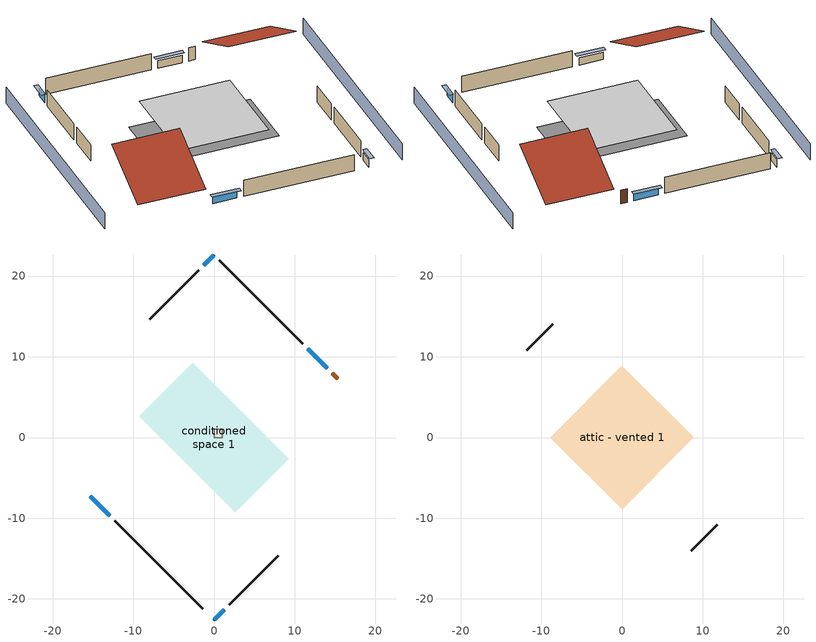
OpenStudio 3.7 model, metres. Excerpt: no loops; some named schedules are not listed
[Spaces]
conditioned space 1
 floor foundation (Slab1 construction): -9.27,2.65 -2.65,9.27 9.27,-2.65 2.65,-9.27 z0
 wall outside (Wall1 construction): -12.26,-10.34 -1.42,-21.18 z0:2.44
 wall outside (Wall2 construction): -1.91,20.69 -7.93,14.67 z0:2.44
 wall outside (Wall3 construction): 10.96,11.64 0.66,21.94 z0:2.44
 wall outside (Wall4 construction): 1.91,-20.69 7.93,-14.67 z0:2.44
 wall outside (AdiabaticWallConstruction): -15.31,-7.3 -12.92,-9.68 / 14,8.6 11.62,10.98 z0:1.1; 0,22.6 -1.25,21.35 / 0,-22.6 1.25,-21.35 z0:1.16
 wall outside (AdiabaticWallConstruction 1): 15.31,7.3 14.66,7.94 z0:2.03
 window (WindowConstruction): -15.3,-7.3 -12.92,-9.68 z0:1.1
 window (WindowConstruction 1): 0,22.6 -1.25,21.35 z0:1.16
 window (WindowConstruction 2): 14,8.6 11.62,10.98 z0:1.1
 window (WindowConstruction 3): 0,-22.6 1.25,-21.35 z0:1.16
 door (Door): 15.3,7.3 14.66,7.94 z0:2.03
air source heat pump airloop ret air space
 floor adiabatic (AdiabaticConst): 0,0 0,1 1,1 1,0 z0
 wall adiabatic (AdiabaticConst): 0,1 0,0 1,0 1,1 0,1 z0:1
 ceiling adiabatic (AdiabaticConst): 1,0 1,1 0,1 0,0 z1
attic - vented 1
 floor to conditioned space 1 (Floor1 construction Reversed): -8.88,0 0,8.88 8.88,0 0,-8.88 z2.44
 wall outside (Wall5 construction): -8.59,14.01 -11.77,10.83 z0:2.44
 wall outside (Wall6 construction): 8.59,-14.01 11.77,-10.83 z0:2.44
 roof outside (Roof1 construction): -15.96,-6.64,2.44 -10.02,-0.7,6.64 -16.66,5.94,6.64 -22.6,0,2.44
 roof outside (Roof2 construction): 15.96,6.64,2.44 10.02,0.7,6.64 16.66,-5.94,6.64 22.6,0,2.44
shading: 3.23,-25.83 25.83,-3.23 / -3.23,25.83 -25.83,3.23 z0:2.44; -12.71,-9.9 -15.52,-7.08 -15.95,-7.51 -13.14,-10.33 z1.4; -1.47,21.13 0.22,22.82 -0.22,23.25 -1.9,21.56 z1.46; 11.4,11.2 14.22,8.38 14.65,8.82 11.83,11.63 z1.4; 1.47,-21.13 -0.22,-22.82 0.22,-23.25 1.9,-21.56 z1.46
[Site]
Tallahassee Regional Ap  Isis_FL_USA: Latitude {deg}=30.38; Longitude {deg}=-84.37; Time Zone {hr}=-5; Elevation {m}=21; Terrain=Suburbs
[Site:GroundTemperature:Shallow]
16.3547, 15.0593, 14.9556, 15.5703, 18.038, 20.4943, 22.6237, 23.9727, 24.0873, 22.9901, 20.915, 18.5341
[Site:WaterMainsTemperature]
Calculation Method=Schedule; Temperature Schedule=mains temperature schedule
[Building]
Building 1
[Material] Roughness=Rough
Name | Thickness {m} | Conductivity {W/m-K} | Density {kg/m3} | Specific Heat {J/kg-K} | Thermal Absorptance | Solar Absorptance | Visible Absorptance
asphalt or fiberglass shingles | 0.00635 | 0.162714 | 1121.4 | 1465.45 | 0.9 | 0.85 | 0.85
roof rigid ins | 0.00281632 | 0.029427 | 32.04 | 1214.23 | 0.9 | 0.7 | 0.7
osb sheathing 0.5 in. | 0.0127 | 0.115458 | 512.64 | 1214.23 | 0.9 | 0.6 | 0.6
osb sheathing 0.5 in. 1 | 0.0127 | 0.115458 | 512.64 | 1214.23 | 0.9 | 0.7 | 0.7
wall layer 1 | 0.2032 | 0.391406 | 1762.2 | 795.53 | 0.9 | 0.7 | 0.7
gypsum board | 0.0127 | 0.160291 | 801 | 837.4 | 0.9 | 0.6 | 0.6
wood siding | 0.0254 | 0.102417 | 544.68 | 1172.36 | 0.9 | 0.7 | 0.7
wall stud and cavity | 0.1397 | 0.727959 | 139.0536 | 1170.24 | 0.9 | 0.6 | 0.6
ceiling stud and cavity | 0.1397 | 0.118061 | 65.682 | 1177.47 | 0.9 | 0.7 | 0.7
concrete 4.0 in. | 0.1016 | 1.803125 | 2242.8 | 837.4 | 0.9 | 0.7 | 0.7
floor covering | 0.0127 | 0.0450781 | 54.468 | 1339.84 | 0.9 | 0.9 | 0.9
wood siding 1; wood siding 2 | 0.0254 | 0.102417 | 544.68 | 1172.36
wall rigid ins | 0.512978 | 0.029427 | 32.04 | 1214.23 | 0.9 | 0.7 | 0.7
wall stud and cavity 1 | 0.0889 | 0.380278 | 52.3479 | 1209.89 | 0.9 | 0.7 | 0.7
door material | 0.04445 | 0.0612267 | 512.64 | 1214.23 | 0.9 | 0.7 | 0.7
wall stud and cavity 2 | 0.0889 | 0.391764 | 83.0341 | 1211.67 | 0.9 | 0.7 | 0.7
furniture material conditioned space 1 | 0.1524 | 0.115458 | 640.8 | 1214.23 | 0.9 | 0.6 | 0.6
[Construction]
Roof1 construction; Roof2 construction: asphalt or fiberglass shingles, roof rigid ins, osb sheathing 0.5 in.
Wall1 construction; Wall2 construction; Wall3 construction; Wall4 construction: osb sheathing 0.5 in. 1, wall layer 1, gypsum board
Wall5 construction; Wall6 construction: wood siding, osb sheathing 0.5 in. 1, wall stud and cavity
Floor1 construction Reversed: gypsum board, ceiling stud and cavity
Slab1 construction: concrete 4.0 in., floor covering
WindowConstruction; WindowConstruction 1; WindowConstruction 2; WindowConstruction 3: WindowMaterial
AdiabaticWallConstruction: wood siding 1, wall rigid ins, wall stud and cavity 1, gypsum board
Door: door material
AdiabaticWallConstruction 1: wood siding 2, wall rigid ins, wall stud and cavity 1, gypsum board
PartitionWallConstruction: gypsum board, wall stud and cavity 2, gypsum board
furniture construction conditioned space 1: furniture material conditioned space 1
AdiabaticConst: Adiabatic
[WindowMaterial:SimpleGlazingSystem]
WindowMaterial: U-Factor {W/m2-K}=6.58648; Solar Heat Gain Coefficient=0.76
[Material:NoMass]
Adiabatic: Roughness=Rough; Thermal Resistance {m2-K/W}=176.1
[ThermalZone] Multiplier=1; Use Ideal Air Loads=No
Name | Volume {m3} | Thermostat
conditioned space | 384.656 | conditioned space temperature setpoint
attic - vented | 147.678
air source heat pump airloop ret air zone | 1
[Sizing:Zone] Zone Cooling Design Supply Air Temperature Input Method=SupplyAirTemperature; Zone Cooling Design Supply Air Temperature {C}=14; Zone Cooling Design Supply Air Temperature Difference {deltaC}=11.11; Zone Heating Design Supply Air Temperature Input Method=SupplyAirTemperature; Zone Heating Design Supply Air Temperature {C}=40; Zone Heating Design Supply Air Temperature Difference {deltaC}=11.11; Zone Cooling Design Supply Air Humidity Ratio {kg-H2O/kg-air}=0.0085; Zone Heating Design Supply Air Humidity Ratio {kg-H2O/kg-air}=0.008; Cooling Design Air Flow Method=DesignDay; Heating Design Air Flow Method=DesignDay; Account for Dedicated Outdoor Air System=No; Dedicated Outdoor Air System Control Strategy=NeutralSupplyAir; Dedicated Outdoor Air Low Setpoint Temperature for Design {C}=autosize; Dedicated Outdoor Air High Setpoint Temperature for Design {C}=autosize; Zone Load Sizing Method=Sensible Load Only No Latent Load; Zone Latent Cooling Design Supply Air Humidity Ratio Input Method=HumidityRatioDifference; Zone Cooling Design Supply Air Humidity Ratio Difference {kgWater/kgDryAir}=0.005; Zone Latent Heating Design Supply Air Humidity Ratio Input Method=HumidityRatioDifference; Zone Humidification Design Supply Air Humidity Ratio Difference {kgWater/kgDryAir}=0.005
attic - vented; air source heat pump airloop ret air zone
[Space] Building Unit=Building Unit 1
Name | Thermal Zone | Volume {m3}
conditioned space 1 | conditioned space | 384.656
attic - vented 1 | attic - vented | 147.678
air source heat pump airloop ret air space | air source heat pump airloop ret air zone
[ThermostatSetpoint:DualSetpoint]
conditioned space temperature setpoint: Heating Setpoint Temperature Schedule=heating setpoint; Cooling Setpoint Temperature Schedule=cooling setpoint
[Foundation:Kiva]
Foundation Kiva 1: Initial Indoor Air Temperature {C}=18.72; Wall Height Above Grade {m}=0.1016; Wall Depth Below Slab {m}=0.2032
[Foundation:Kiva:Settings]
Soil Conductivity {W/m-K}=1.9041; Soil Density {kg/m3}=1842.3; Soil Specific Heat {J/kg-K}=418.7; Ground Solar Absorptivity=0.9; Ground Thermal Absorptivity=0.9; Ground Surface Roughness {m}=0.03; Far-Field Width {m}=40; Deep-Ground Boundary Condition=ZeroFlux; Deep-Ground Depth {m}=40; Minimum Cell Dimension {m}=0.2; Maximum Cell Growth Coefficient=3; Simulation Timestep=Timestep
[SurfaceProperty:ExposedFoundationPerimeter]
Slab1: Exposed Perimeter Calculation Method=TotalExposedPerimeter; Total Exposed Perimeter {m}=52.4256
[SurfaceProperty:IncidentSolarMultiplier] Incident Solar Multiplier=1; Incident Solar Multiplier Schedule=trans schedule winter=0.85 summer=0.7
Window1; Window2; Window3; Window4
[InternalMass:Definition] Design Level Calculation Method=SurfaceArea
Name | Construction | Surface Area {m2}
partition wall mass | PartitionWallConstruction | 157.749
furniture mass conditioned space 1 | furniture construction conditioned space 1 | 63.0997
[InternalMass] Space or SpaceType=conditioned space 1; Multiplier=1
Name | Internal Mass Definition
partition wall mass | partition wall mass
furniture mass conditioned space 1 | furniture mass conditioned space 1
[External:File]
External File 1: File=in.schedules.csv
[People:Definition]
occupants: Number of People Calculation Method=People; Number of People {people}=1; Fraction Radiant=0.314171; Sensible Heat Fraction=0.56303; Carbon Dioxide Generation Rate {m3/s-W}=0; Enable ASHRAE 55 Comfort Warnings=No; Mean Radiant Temperature Calculation Type=ZoneAveraged
[People]
occupants: People Definition=occupants; Space or SpaceType=conditioned space 1; Number of People Schedule=occupants; Activity Level Schedule=occupants activity schedule; Multiplier=1
[EnergyManagementSystem:Sensor]
Name | Output Variable or Output Meter Index Key | Output Variable or Output Meter
cool_season | cooling season schedule | Schedule Value
out_pb_s |  | Site Outdoor Air Barometric Pressure
out_wt_s |  | Site Outdoor Air Humidity Ratio
site_vw_s |  | Site Wind Speed
air_source_heat_pump_airloop_AH_MFR_s | Node 5 | System Node Mass Flow Rate
air_source_heat_pump_airloop_AH_VFR_s | Node 5 | System Node Current Density Volume Flow Rate
air_source_heat_pump_airloop_AH_Tout_s | Node 5 | System Node Temperature
air_source_heat_pump_airloop_AH_Wout_s | Node 5 | System Node Humidity Ratio
air_source_heat_pump_airloop_RA_T_s | Node 8 | System Node Temperature
air_source_heat_pump_airloop_Ra_W_s | Node 8 | System Node Humidity Ratio
air_source_heat_pump_airloop_0_DZ_T_s | attic - vented | Zone Air Temperature
air_source_heat_pump_airloop_0_DZ_W_s | attic - vented | Zone Mean Air Humidity Ratio
natural_vent_s | natural vent schedule | Schedule Value
htg_sp_s | heating setpoint | Schedule Value
clg_sp_s | cooling setpoint | Schedule Value
mech_vent_range_fan_0_sch_s | mech vent range fan 0 schedule | Schedule Value
mech_vent_bath_fan_0_sch_s | mech vent bath fan 0 schedule | Schedule Value
clothes_dryer_exhaust_0_sch_s | clothes_dryer | Schedule Value
htg_load_cond |  | Heating:EnergyTransfer:Zone:CONDITIONED SPACE
clg_load_cond |  | Cooling:EnergyTransfer:Zone:CONDITIONED SPACE
htg_load_duct |  | Heating:EnergyTransfer:Zone:AIR SOURCE HEAT PUMP AIRLOOP RET AIR ZONE
clg_load_duct |  | Cooling:EnergyTransfer:Zone:AIR SOURCE HEAT PUMP AIRLOOP RET AIR ZONE
[EnergyManagementSystem:Program]
air_source_heat_pump_supply_fan_disaggregate_program: Set air_source_heat_pump_supply_fan_clg = 0; Set air_source_heat_pump_supply_fan_primary_htg = 0; Set air_source_heat_pump_supply_fan_backup_htg = 0; If air_source_heat_pump_clg_coil_s > 0; Set air_source_heat_pump_supply_fan_clg = air_source_heat_pump_supply_fan_s; ElseIf air_source_heat_pump_htg_coil_s > 0 && (air_source_heat_pump_backup_htg_coil_s > 0); Set air_source_heat_pump_supply_fan_primary_htg = air_source_heat_pump_supply_fan_s * air_source_heat_pump_htg_coil_s / (air_source_heat_pump_htg_coil_s + air_source_heat_pump_backup_htg_coil_s); Set air_source_heat_pump_supply_fan_backup_htg = air_source_heat_pump_supply_fan_s * air_source_heat_pump_backup_htg_coil_s / (air_source_heat_pump_htg_coil_s + air_source_heat_pump_backup_htg_coil_s); ElseIf air_source_heat_pump_htg_coil_s > 0; Set air_source_heat_pump_supply_fan_primary_htg = air_source_heat_pump_supply_fan_s; Else; Set air_source_heat_pump_supply_fan_backup_htg = air_source_heat_pump_supply_fan_s; EndIf
water_heater_EC_adj: Set dhw_e_cons = water_heater_energy + water_heater_on_cycle_parasitic + water_heater_off_cycle_parasitic; Set water_heater_ec_adj_act = 0.0 * dhw_e_cons / 1
air_source_heat_pump_airloop_0_duct_program: Set air_source_heat_pump_airloop_AH_MFR = air_source_heat_pump_airloop_AH_MFR_s; Set air_source_heat_pump_airloop_Fan_RTF = 0; Set air_source_heat_pump_airloop_Fan_RTF = air_source_heat_pump_airloop_Fan_RTF + air_source_heat_pump_airloop_Fan_RTF_s; Set air_source_heat_pump_airloop_Fan_RTF = air_source_heat_pump_airloop_Fan_RTF + air_source_heat_pump_airloop_Fan_RTF_s_1; Set air_source_heat_pump_airloop_AH_VFR = air_source_heat_pump_airloop_AH_VFR_s; Set air_source_heat_pump_airloop_AH_Tout = air_source_heat_pump_airloop_AH_Tout_s; Set air_source_heat_pump_airloop_AH_Wout = air_source_heat_pump_airloop_AH_Wout_s; Set air_source_heat_pump_airloop_RA_T = air_source_heat_pump_airloop_RA_T_s; Set air_source_heat_pump_airloop_Ra_W = air_source_heat_pump_airloop_Ra_W_s; Set air_source_heat_pump_airloop_0_DZ_T = air_source_heat_pump_airloop_0_DZ_T_s; Set air_source_heat_pump_airloop_0_DZ_W = air_source_heat_pump_airloop_0_DZ_W_s; Run air_source_heat_pump_airloop_0_duct_subroutine; Set air_source_heat_pump_airloop_0_SupSensLkToCond_equip_act = air_source_heat_pump_airloop_0_SupSensLkToCond; Set air_source_heat_pump_airloop_0_SupLatLkToCond_equip_act = air_source_heat_pump_airloop_0_SupLatLkToCond; Set air_source_heat_pump_airloop_0_SupCondToLv_equip_act = air_source_heat_pump_airloop_0_SupCondToLv; Set air_source_heat_pump_airloop_0_RetSensLkToRP_equip_act = air_source_heat_pump_airloop_0_RetSensLkToRP; Set air_source_heat_pump_airloop_0_RetLatLkToRP_equip_act = air_source_heat_pump_airloop_0_RetLatLkToRP; Set air_source_heat_pump_airloop_0_RetCondToRP_equip_act = air_source_heat_pump_airloop_0_RetCondToRP; Set air_source_heat_pump_airloop_0_RetCondToDZ_equip_act = air_source_heat_pump_airloop_0_RetCondToDZ; Set air_source_heat_pump_airloop_0_SupCondToDZ_equip_act = air_source_heat_pump_airloop_0_SupCondToDZ; Set air_source_heat_pump_airloop_0_SupSensLkToDZ_equip_act = air_source_heat_pump_airloop_0_SupSensLkToDZ; Set air_source_heat_pump_airloop_0_SupLatLkToDZ_equip_act = air_source_heat_pump_airloop_0_SupLatLkToDZ; Set air_source_heat_pump_airloop_0_ZoneMixDZToCond_mix_act = air_source_heat_pump_airloop_0_ZoneMixDZToCond; Set air_source_heat_pump_airloop_0_ZoneMixCondToDZ_mix_act = air_source_heat_pump_airloop_0_ZoneMixCondToDZ
natural_vent_program: Set Tin = tin_s; Set Tout = tout_s; Set Wout = out_wt_s; Set Pbar = out_pb_s; Set Phiout = (@RhFnTdbWPb Tout Wout Pbar); Set MaxHR = 0.0115; Set MaxRH = 0.7; Set Tnvsp = (htg_sp_s + clg_sp_s) / 2; Set NVavail = natural_vent_s; Set ClgSsnAvail = cool_season; Set natural_vent_flow_act = 0; Set whole_house_fan_flow_act = 0; Set whole_house_fan_mix_act = 0; Set whole_house_fan_act = 0; If ((Wout < MaxHR) && (Phiout < MaxRH) && (Tin > Tout) && (Tin > Tnvsp) && (ClgSsnAvail > 0)); Set WHF_Flow = 0; Set Adj = (Tin-Tnvsp)/(Tin-Tout); Set Adj = (@Min Adj 1); Set Adj = (@Max Adj 0); If (WHF_Flow > 0); Set whole_house_fan_flow_act = WHF_Flow*Adj; Set whole_house_fan_mix_act = WHF_Flow*Adj; Set WHF_W = 0; Set whole_house_fan_act = WHF_W*Adj; ElseIf (NVavail > 0); Set NVArea = 4623.561333504001; Set Cs = 8.968567957270247e-05; Set Cw = 6.158219665777789e-05; Set Tdiff = Tin-Tout; Set dT = (@Abs Tdiff); Set Vwind = site_vw_s; Set SGNV = NVArea*Adj*((((Cs*dT)+(Cw*(Vwind^2)))^0.5)/1000); Set MaxNV = 2.1369780228096005; Set natural_vent_flow_act = (@Min SGNV MaxNV); EndIf; EndIf
[OtherEquipment:Definition] Design Level Calculation Method=EquipmentLevel
Name | Design Level {W} | Fraction Latent | Fraction Radiant | Fraction Lost
water heater energy adjustment1 | 0.01 | 0 | 0 | 1
water sensible | -608.041 | 0 | 0.6 | 0
water latent | 616.961 | 1 | 0 | 0
air_source_heat_pump_airloop_0_SupSensLkToCond equip; air_source_heat_pump_airloop_0_SupCondToLv equip; air_source_heat_pump_airloop_0_RetCondToRP equip; air_source_heat_pump_airloop_0_RetSensLkToRP equip; air_source_heat_pump_airloop_0_SupCondToDZ equip; air_source_heat_pump_airloop_0_RetCondToDZ equip; air_source_heat_pump_airloop_0_SupSensLkToDZ equip; mech vent house fan sensible load equip | 0 | 0 | 0 | 0
air_source_heat_pump_airloop_0_SupLatLkToCond equip; air_source_heat_pump_airloop_0_RetLatLkToRP equip; air_source_heat_pump_airloop_0_SupLatLkToDZ equip; mech vent house fan latent load equip | 0 | 1 | 0 | 0
[OtherEquipment]
Name | Other Equipment Definition | Space or SpaceType | Schedule | Fuel Type
water heater energy adjustment1 | water heater energy adjustment1 | conditioned space 1 | Always On Discrete | Electricity
water sensible | water sensible | conditioned space 1 | hot_water_fixtures | None
water latent | water latent | conditioned space 1 | hot_water_fixtures | None
air_source_heat_pump_airloop_0_SupSensLkToCond equip | air_source_heat_pump_airloop_0_SupSensLkToCond equip | conditioned space 1 | Always On Discrete | None
air_source_heat_pump_airloop_0_SupLatLkToCond equip | air_source_heat_pump_airloop_0_SupLatLkToCond equip | conditioned space 1 | Always On Discrete | None
air_source_heat_pump_airloop_0_SupCondToLv equip | air_source_heat_pump_airloop_0_SupCondToLv equip | conditioned space 1 | Always On Discrete | None
air_source_heat_pump_airloop_0_RetCondToRP equip | air_source_heat_pump_airloop_0_RetCondToRP equip | air source heat pump airloop ret air space | Always On Discrete | None
air_source_heat_pump_airloop_0_RetSensLkToRP equip | air_source_heat_pump_airloop_0_RetSensLkToRP equip | air source heat pump airloop ret air space | Always On Discrete | None
air_source_heat_pump_airloop_0_RetLatLkToRP equip | air_source_heat_pump_airloop_0_RetLatLkToRP equip | air source heat pump airloop ret air space | Always On Discrete | None
air_source_heat_pump_airloop_0_SupCondToDZ equip | air_source_heat_pump_airloop_0_SupCondToDZ equip | attic - vented 1 | Always On Discrete | None
air_source_heat_pump_airloop_0_RetCondToDZ equip | air_source_heat_pump_airloop_0_RetCondToDZ equip | attic - vented 1 | Always On Discrete | None
air_source_heat_pump_airloop_0_SupSensLkToDZ equip | air_source_heat_pump_airloop_0_SupSensLkToDZ equip | attic - vented 1 | Always On Discrete | None
air_source_heat_pump_airloop_0_SupLatLkToDZ equip | air_source_heat_pump_airloop_0_SupLatLkToDZ equip | attic - vented 1 | Always On Discrete | None
mech vent house fan sensible load equip | mech vent house fan sensible load equip | conditioned space 1 | Always On Discrete | None
mech vent house fan latent load equip | mech vent house fan latent load equip | conditioned space 1 | Always On Discrete | None
[ElectricEquipment:Definition] Design Level Calculation Method=EquipmentLevel
Name | Design Level {W} | Fraction Latent | Fraction Radiant | Fraction Lost
clothes washer | 232.634 | 0.03 | 0.162 | 0.7
clothes dryer | 5954.51 | 0.015 | 0.081 | 0.85
dishwasher | 355.883 | 0.3 | 0.18 | 0.4
fridge; fridge 2 | 64.939 | 0 | 0.6 | 0
cooking range | 2002.47 | 0.08 | 0.432 | 0.2
misc plug loads | 415.761 | 0.021 | 0.558 | 0.049
whole house fan; mech vent house fan | 0 | 0 | 0 | 1
mech vent house fan cfis | 0 | 0 | 0 | 0
mech vent range fan 0; mech vent bath fan 0 | 30 | 0 | 0 | 1
[ElectricEquipment] Space or SpaceType=conditioned space 1
Name | Electric Equipment Definition | Schedule
clothes washer | clothes washer | clothes_washer
clothes dryer | clothes dryer | clothes_dryer
dishwasher | dishwasher | dishwasher
fridge | fridge | fridge schedule
fridge 1 | fridge 2 | fridge schedule 1
cooking range | cooking range | cooking_range
misc plug loads | misc plug loads | plug_loads_other
whole house fan | whole house fan | Always On Discrete
mech vent house fan | mech vent house fan | mech vent house fan schedule
mech vent house fan cfis | mech vent house fan cfis | mech vent house fan cfis schedule
mech vent range fan 0 | mech vent range fan 0 | mech vent range fan 0 schedule
mech vent bath fan 0 | mech vent bath fan 0 | mech vent bath fan 0 schedule
[WaterUse:Equipment:Definition]
Name | Peak Flow Rate {m3/s}
clothes washer | 1.06186e-05
dishwasher | 5.86977e-06
[Lights:Definition]
interior lighting: Design Level Calculation Method=LightingLevel; Lighting Level {W}=274.47; Fraction Radiant=0.6; Fraction Visible=0.2; Return Air Fraction=0
[Lights]
interior lighting: Lights Definition=interior lighting; Space or SpaceType=conditioned space 1; Schedule=lighting_interior; Fraction Replaceable=1
[Exterior:Lights:Definition]
exterior lighting: Design Level {W}=16.7137
[Exterior:Lights]
exterior lighting: Exterior Lights Definition=exterior lighting; Schedule=exterior lighting schedule
[ZoneMixing] Schedule=Always On Continuous; Design Flow Rate Calculation Method=Flow/Zone; Design Flow Rate {m3/s}=0
Name | Zone or Space | Source Zone or Space
air_source_heat_pump_airloop_0_ZoneMixDZToCond mix | conditioned space | attic - vented
air_source_heat_pump_airloop_0_ZoneMixCondToDZ mix; whole house fan mix | attic - vented | conditioned space
[SpaceInfiltration:DesignFlowRate] Space or SpaceType=conditioned space 1; Schedule=Always On Discrete; Design Flow Rate Calculation Method=Flow/Space; Design Flow Rate {m3/s}=0
natural vent flow; whole house fan flow; infil flow
[SpaceInfiltration:EffectiveLeakageArea]
infil|attic - vented 1: Space or SpaceType=attic - vented 1; Schedule=Always On Discrete; Effective Air Leakage Area {cm2}=5257.79; Stack Coefficient=0.000461595; Wind Coefficient=4.03226e-05
[BuildingUnit]
Building Unit 1
